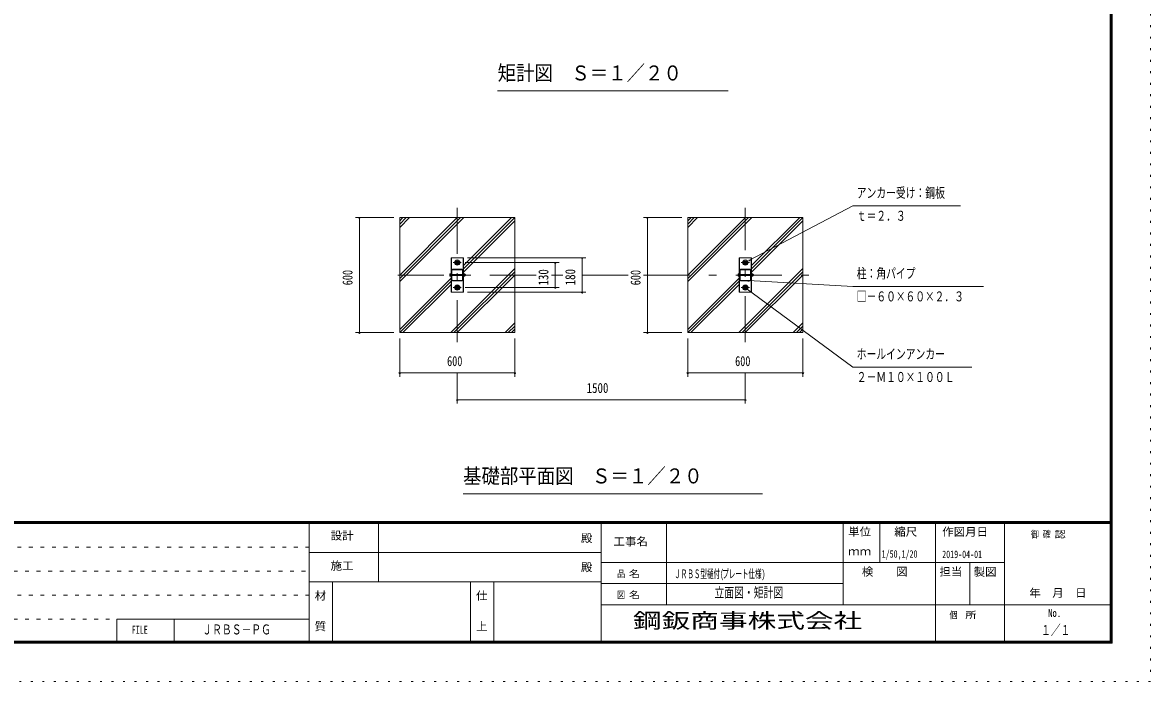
# Model space of a CAD drawing. Units: millimetres, scale not verified, with parts at other scales. Extents: x -22148 to 22152, y -10500 to 10500.
# Drawn here: x 7469 to 22152, y -10500 to -1915 of the extents above; entities that cross this region are included whole.
import ezdxf
from ezdxf.enums import TextEntityAlignment as Align

# ---------------------------------------------------------------- set-up
doc = ezdxf.new("R2010")
doc.units = ezdxf.units.MM
doc.header["$LTSCALE"] = 50
for name, pattern in [('USER1', [3, 1, -2]), ('USER3', [24, 12, -5, 2, -5]), ('USER5', [3, 0.5, -2.5])]:
    doc.linetypes.add(name, pattern=pattern)
doc.layers.add('0-1_0-F', color=7, linetype='Continuous')
for name, color, linetype, lineweight in [('0-6_2-0BOLD', 7, 'Continuous', 18), ('0-8_2-2CENTER', 3, 'USER3', 18), ('0-9_2-4THIN', 4, 'Continuous', 18), ('0-A_2-5DIM', 3, 'Continuous', 18), ('0-B_2-6HATCH', 2, 'Continuous', 18), ('0-C_F-F', 5, 'Continuous', 18), ('0-D_F-E_J_ADD', 5, 'USER5', 18)]:
    doc.layers.add(name, color=color, linetype=linetype, lineweight=lineweight)
doc.styles.add('ＭＳ ゴシック', font='')
doc.styles.get('ＭＳ ゴシック').set_extended_font_data('MS Gothic')

msp = doc.modelspace()

# ---------------------------------------------------------------- linework, layer by layer
at = {"layer": '0-6_2-0BOLD'}
for p, q in [((13052.43, -5430.07), (13052.43, -4980.07)), ((13203.43, -5430.07), (13203.43, -4980.07)), ((16802.43, -5430.07), (16802.43, -4980.07)), ((16953.43, -5430.07), (16953.43, -4980.07)), ((13191.43, -5130.07), (13064.43, -5130.07)), ((13064.43, -5135.82), (13191.43, -5135.82)), ((16814.43, -5130.07), (16941.43, -5130.07)), ((16941.43, -5135.82), (16814.43, -5135.82)), ((13042.68, -5197.85), (13033.9, -5197.85)), ((13033.9, -5212.29), (13042.68, -5212.29)), ((13052.93, -5268.57), (13052.93, -5141.57)), ((13058.68, -5141.57), (13058.68, -5268.57)), ((13197.18, -5197.57), (13058.68, -5197.57)), ((13058.68, -5212.57), (13197.18, -5212.57)), ((13191.43, -5274.32), (13064.43, -5274.32)), ((13064.43, -5280.07), (13191.43, -5280.07)), ((13197.18, -5268.57), (13197.18, -5141.57)), ((13202.93, -5141.57), (13202.93, -5268.57)), ((13212.93, -5189.82), (13209.18, -5189.82)), ((13212.93, -5201.32), (13209.18, -5205.07)), ((13209.18, -5208.82), (13212.93, -5205.07)), ((13212.93, -5197.85), (13224.2, -5197.85)), ((13224.2, -5212.29), (13212.93, -5212.29)), ((13232.68, -5212.57), (13225.43, -5212.57)), ((16792.68, -5197.85), (16783.91, -5197.85)), ((16783.91, -5212.29), (16792.68, -5212.29)), ((16802.93, -5268.57), (16802.93, -5141.57)), ((16808.68, -5141.57), (16808.68, -5268.57)), ((16947.18, -5197.57), (16808.68, -5197.57)), ((16808.68, -5212.57), (16947.18, -5212.57)), ((16814.43, -5274.32), (16941.43, -5274.32)), ((16941.43, -5280.07), (16814.43, -5280.07)), ((16947.18, -5268.57), (16947.18, -5141.57)), ((16952.93, -5141.57), (16952.93, -5268.57)), ((16959.18, -5205.07), (16962.93, -5201.32)), ((16959.18, -5208.82), (16962.93, -5205.07)), ((16962.93, -5197.85), (16974.2, -5197.85)), ((16974.2, -5212.29), (16962.93, -5212.29)), ((16982.68, -5197.57), (16982.68, -5212.57))]:
    msp.add_line(p, q, dxfattribs=at)
for points in [[(12377.93, -4455.07), (13877.93, -4455.07), (13877.93, -5955.07), (12377.93, -5955.07)], [(16127.93, -5955.07), (17627.93, -5955.07), (17627.93, -4455.07), (16127.93, -4455.07)], [(13209.18, -4980.07), (13209.18, -5430.07), (13046.68, -5430.07), (13046.68, -4980.07)], [(16796.68, -5430.07), (16959.18, -5430.07), (16959.18, -4980.07), (16796.68, -4980.07)], [(13149.18, -5030.3), (13127.93, -5018.03), (13106.68, -5030.3), (13106.68, -5054.84), (13127.93, -5067.11), (13149.18, -5054.84)], [(16856.68, -5030.3), (16856.68, -5054.84), (16877.93, -5067.11), (16899.18, -5054.84), (16899.18, -5030.3), (16877.93, -5018.03)], [(13149.18, -5355.3), (13127.93, -5343.03), (13106.68, -5355.3), (13106.68, -5379.84), (13127.93, -5392.11), (13149.18, -5379.84)], [(16856.68, -5355.3), (16856.68, -5379.84), (16877.93, -5392.11), (16899.18, -5379.84), (16899.18, -5355.3), (16877.93, -5343.03)]]:
    msp.add_lwpolyline(points, close=True, dxfattribs=at)
for points in [[(13042.68, -5219.44), (13033.9, -5219.44), (13032.68, -5217.32), (13032.68, -5192.82), (13033.9, -5190.69), (13042.68, -5190.69)], [(13046.68, -5189.44), (13042.68, -5189.44), (13042.68, -5220.69), (13046.68, -5220.69)], [(13212.93, -5189.82), (13212.93, -5220.32), (13209.18, -5220.32)], [(13212.93, -5219.44), (13224.2, -5219.44), (13225.43, -5217.32), (13225.43, -5192.82), (13224.2, -5190.69), (13212.93, -5190.69)], [(13225.43, -5197.57), (13232.68, -5197.57), (13235.18, -5200.07), (13235.18, -5210.07), (13232.68, -5212.57), (13232.68, -5197.57)], [(16792.68, -5219.44), (16783.91, -5219.44), (16782.68, -5217.32), (16782.68, -5192.82), (16783.91, -5190.69), (16792.68, -5190.69)], [(16796.68, -5189.44), (16792.68, -5189.44), (16792.68, -5220.69), (16796.68, -5220.69)], [(16959.18, -5189.82), (16962.93, -5189.82), (16962.93, -5220.32), (16959.18, -5220.32)], [(16962.93, -5219.44), (16974.2, -5219.44), (16975.43, -5217.32), (16975.43, -5192.82), (16974.2, -5190.69), (16962.93, -5190.69)], [(16975.43, -5197.57), (16982.68, -5197.57), (16985.18, -5200.07), (16985.18, -5210.07), (16982.68, -5212.57), (16975.43, -5212.57)]]:
    msp.add_lwpolyline(points, dxfattribs=at)
for centre, radius in [((13127.93, -5042.57), 33.75), ((13127.93, -5042.57), 20.62), ((13127.93, -5042.57), 12.5), ((16877.93, -5042.57), 33.75), ((16877.93, -5042.57), 20.62), ((16877.93, -5042.57), 12.5), ((13127.93, -5367.57), 33.75), ((13127.93, -5367.57), 20.62), ((13127.93, -5367.57), 12.5), ((16877.93, -5367.57), 33.75), ((16877.93, -5367.57), 20.62), ((16877.93, -5367.57), 12.5)]:
    msp.add_circle(centre, radius, dxfattribs=at)
for centre, radius, start, end in [((13064.43, -5141.57), 11.5, 90, 180), ((13064.43, -5141.57), 5.75, 90, 180), ((13191.43, -5141.57), 11.5, 0, 90), ((13191.43, -5141.57), 5.75, 0, 90), ((16814.43, -5141.57), 11.5, 90, 180), ((16814.43, -5141.57), 5.75, 90, 180), ((16941.43, -5141.57), 11.5, 0, 90), ((16941.43, -5141.57), 5.75, 0, 90), ((13038.51, -5194.27), 5.83, 180, 217.84248), ((13054.52, -5205.07), 21.84, 160.7039, 199.29608), ((13038.51, -5215.87), 5.83, 142.1575, 180), ((13064.43, -5268.57), 11.5, 180, 270), ((13064.43, -5268.57), 5.75, 180, 270), ((13191.43, -5268.57), 5.75, 270, 0), ((13191.43, -5268.57), 11.5, 270, 0), ((13203.59, -5205.07), 21.84, 340.70392, 19.29608), ((13219.6, -5194.27), 5.83, 322.1575, 0), ((13219.6, -5215.87), 5.83, 0, 37.84248), ((16788.51, -5194.27), 5.83, 180, 217.84248), ((16804.52, -5205.07), 21.84, 160.7039, 199.29608), ((16788.51, -5215.87), 5.83, 142.1575, 180), ((16814.43, -5268.57), 11.5, 180, 270), ((16814.43, -5268.57), 5.75, 180, 270), ((16941.43, -5268.57), 5.75, 270, 0), ((16941.43, -5268.57), 11.5, 270, 0), ((16969.59, -5194.27), 5.83, 322.1575, 0), ((16953.59, -5205.07), 21.84, 340.70392, 19.29608), ((16969.59, -5215.87), 5.83, 0, 37.84248)]:
    msp.add_arc(centre, radius, start, end, dxfattribs=at)
at = {"layer": '0-8_2-2CENTER'}
for p, q in [((13127.93, -4330.07), (13127.93, -6080.07)), ((16877.93, -6080.07), (16877.93, -4330.07)), ((13180.43, -5042.57), (13075.43, -5042.57)), ((16930.43, -5042.57), (16825.43, -5042.57)), ((14152.93, -5205.07), (12252.93, -5205.07)), ((14502.93, -5205.07), (14352.93, -5205.07)), ((15352.93, -5205.07), (14702.93, -5205.07)), ((15552.93, -5205.07), (17752.93, -5205.07)), ((13180.43, -5367.57), (13075.43, -5367.57)), ((16930.43, -5367.57), (16825.43, -5367.57))]:
    msp.add_line(p, q, dxfattribs=at)
at = {"layer": '0-9_2-4THIN'}
for centre in [(13127.93, -5042.57), (16877.93, -5042.57), (13127.93, -5367.57), (16877.93, -5367.57)]:
    msp.add_circle(centre, 10, dxfattribs=at)
at = {"layer": '0-A_2-5DIM'}
for p, q in [((16652.93, -2805.07), (13652.93, -2805.07)), ((12302.93, -4455.07), (11802.93, -4455.07)), ((11862.93, -4455.07), (11842.93, -4455.07)), ((11852.93, -4455.07), (11852.93, -5955.07)), ((15552.93, -4455.07), (16052.93, -4455.07)), ((15612.93, -4455.07), (15592.93, -4455.07)), ((15602.93, -5955.07), (15602.93, -4455.07)), ((13259.18, -4980.07), (14802.93, -4980.07)), ((14762.93, -4980.07), (14742.93, -4980.07)), ((14752.93, -4980.07), (14752.93, -5430.07)), ((14452.93, -5042.57), (13230.43, -5042.57)), ((14412.93, -5042.57), (14392.93, -5042.57)), ((14402.93, -5367.57), (14402.93, -5042.57)), ((16941.52, -5010.01), (16921.52, -5010.01)), ((13234.03, -5198.92), (13225.43, -5198.92)), ((13225.43, -5211.22), (13234.03, -5211.22)), ((16929.66, -5276.27), (16909.66, -5276.27)), ((16984.03, -5198.92), (16975.43, -5198.92)), ((16975.43, -5211.22), (16984.03, -5211.22)), ((13230.43, -5367.57), (14452.93, -5367.57)), ((14802.93, -5430.07), (13259.18, -5430.07)), ((14412.93, -5367.57), (14392.93, -5367.57)), ((14762.93, -5430.07), (14742.93, -5430.07)), ((16896.35, -5375.31), (16876.35, -5375.31)), ((11802.93, -5955.07), (12302.93, -5955.07)), ((11862.93, -5955.07), (11842.93, -5955.07)), ((16052.93, -5955.07), (15552.93, -5955.07)), ((15612.93, -5955.07), (15592.93, -5955.07)), ((12377.93, -6030.07), (12377.93, -6530.07)), ((13877.93, -6530.07), (13877.93, -6030.07)), ((16127.93, -6530.07), (16127.93, -6030.07)), ((17627.93, -6530.07), (17627.93, -6030.07)), ((12387.93, -6480.07), (12367.93, -6480.07)), ((12377.93, -6480.07), (13877.93, -6480.07)), ((13127.93, -6480.07), (13127.93, -6880.07)), ((13887.93, -6480.07), (13867.93, -6480.07)), ((16137.93, -6480.07), (16117.93, -6480.07)), ((17627.93, -6480.07), (16127.93, -6480.07)), ((16877.93, -6880.07), (16877.93, -6480.07)), ((17637.93, -6480.07), (17617.93, -6480.07)), ((13137.93, -6830.07), (13117.93, -6830.07)), ((13127.93, -6830.07), (16877.93, -6830.07)), ((16887.93, -6830.07), (16867.93, -6830.07)), ((13202.93, -8055.07), (17102.93, -8055.07))]:
    msp.add_line(p, q, dxfattribs=at)
for points in [[(16931.52, -5010.01), (18277.93, -4305.07), (19677.93, -4305.07)], [(19977.93, -5355.07), (18277.93, -5355.07), (16919.67, -5276.27)], [(16886.36, -5375.31), (18277.93, -6405.07), (19827.93, -6405.07)]]:
    msp.add_lwpolyline(points, dxfattribs=at)
for centre in [(11852.93, -4455.07), (15602.93, -4455.07), (14752.93, -4980.07), (14402.93, -5042.57), (16931.52, -5010.01), (16919.66, -5276.27), (14402.93, -5367.57), (14752.93, -5430.07), (16886.35, -5375.31), (11852.93, -5955.07), (15602.93, -5955.07), (12377.93, -6480.07), (13877.93, -6480.07), (16127.93, -6480.07), (17627.93, -6480.07), (13127.93, -6830.07), (16877.93, -6830.07)]:
    msp.add_arc(centre, 10, 180, 0, dxfattribs=at)
at = {"layer": '0-B_2-6HATCH'}
for p, q in [((12377.93, -5290.39), (13213.25, -4455.07)), ((13170.82, -4455.07), (12377.93, -5247.96)), ((12377.93, -5205.54), (13128.4, -4455.07)), ((12506.14, -4455.07), (12377.93, -4583.28)), ((12377.93, -4540.86), (12463.72, -4455.07)), ((12421.29, -4455.07), (12377.93, -4498.43)), ((13209.18, -5123.82), (13877.93, -4455.07)), ((13835.5, -4455.07), (13209.18, -5081.4)), ((13877.93, -4497.5), (13209.18, -5166.25)), ((16127.93, -5290.39), (16963.25, -4455.07)), ((16920.82, -4455.07), (16127.93, -5247.96)), ((16127.93, -5205.54), (16878.4, -4455.07)), ((16256.14, -4455.07), (16127.93, -4583.28)), ((16127.93, -4540.86), (16213.72, -4455.07)), ((16171.29, -4455.07), (16127.93, -4498.43)), ((17627.93, -4455.07), (16959.18, -5123.82)), ((16959.18, -5081.4), (17585.5, -4455.07)), ((17627.93, -4497.5), (16959.18, -5166.25)), ((13042.61, -5955.07), (13877.93, -5119.75)), ((16792.61, -5955.07), (17627.93, -5119.75)), ((13046.68, -5243.89), (12377.93, -5912.64)), ((13877.93, -5162.18), (13085.04, -5955.07)), ((13127.46, -5955.07), (13877.93, -5204.61)), ((16796.68, -5243.89), (16127.93, -5912.64)), ((17627.93, -5162.18), (16835.04, -5955.07)), ((16877.46, -5955.07), (17627.93, -5204.61)), ((12377.93, -5955.07), (13046.68, -5286.32)), ((13046.68, -5328.75), (12420.36, -5955.07)), ((16127.93, -5955.07), (16796.68, -5286.32)), ((16796.68, -5328.75), (16170.36, -5955.07)), ((13877.93, -5826.86), (13749.72, -5955.07)), ((13792.14, -5955.07), (13877.93, -5869.29)), ((17627.93, -5826.86), (17499.72, -5955.07)), ((17542.15, -5955.07), (17627.93, -5869.29)), ((13877.93, -5911.71), (13834.57, -5955.07)), ((17627.93, -5911.71), (17584.57, -5955.07))]:
    msp.add_line(p, q, dxfattribs=at)
at = {"layer": '0-C_F-F'}
for p, q in [((21626.87, -8415), (-7023.12, -8415)), ((-7023.12, -8417.5), (21626.87, -8417.5)), ((21626.87, -8420), (-7023.12, -8420)), ((-7023.12, -8422.5), (21626.87, -8422.5)), ((21626.87, -8425), (-7023.12, -8425)), ((-7023.12, -8427.5), (21626.87, -8427.5)), ((21626.87, -8430), (-7023.12, -8430)), ((-7023.12, -8432.5), (21626.87, -8432.5)), ((21626.87, -8435), (-7023.12, -8435)), ((-7023.12, -8437.5), (21626.87, -8437.5)), ((21626.87, -8440), (-7023.12, -8440)), ((11201.88, -10000), (11201.88, -8440)), ((12101.88, -8440), (12101.88, -9200)), ((15001.88, -8440), (15001.88, -10000)), ((15851.88, -9500), (15851.88, -8440)), ((18151.88, -9500), (18151.88, -8440)), ((18626.88, -8440), (18626.88, -8950)), ((19351.88, -10000), (19351.88, -8440)), ((20251.88, -10000), (20251.88, -8440)), ((15001.88, -8820), (11201.88, -8820)), ((20251.88, -8950), (15001.88, -8950)), ((19801.87, -8950), (19801.87, -9500)), ((11201.88, -9200), (15001.88, -9200)), ((11501.88, -9200), (11501.88, -10000)), ((13301.88, -10000), (13301.88, -9200)), ((13601.87, -9200), (13601.87, -10000)), ((15001.88, -9225), (18151.88, -9225)), ((15001.88, -9500), (21651.87, -9500)), ((8693.88, -9688), (11201.88, -9688)), ((8693.88, -9688), (8693.88, -10000)), ((9443.88, -10000), (9443.88, -9688))]:
    msp.add_line(p, q, dxfattribs=at)
at = {"layer": '0-C_F-F', "color": 6, "linetype": 'USER1'}
for p, q in [((11201.88, -8752), (-7048.13, -8752)), ((-7048.13, -9064), (11201.88, -9064)), ((11201.88, -9376), (-7048.13, -9376)), ((-7048.13, -9688), (8693.88, -9688))]:
    msp.add_line(p, q, dxfattribs=at)
at = {"layer": '0-C_F-F'}
for points in [[(21651.87, -10000), (-7048.13, -10000), (-7048.13, 10100), (21651.87, 10100)], [(21649.37, -9997.5), (-7045.63, -9997.5), (-7045.63, 10097.5), (21649.37, 10097.5)], [(21646.87, -9995), (21646.87, 10095), (-7043.13, 10095), (-7043.13, -9995)], [(21644.37, -9992.5), (-7040.63, -9992.5), (-7040.63, 10092.5), (21644.37, 10092.5)], [(21641.87, -9990), (21641.87, 10090), (-7038.13, 10090), (-7038.13, -9990)], [(21639.37, -9987.5), (-7035.63, -9987.5), (-7035.63, 10087.5), (21639.37, 10087.5)], [(21636.87, -9985), (21636.87, 10085), (-7033.13, 10085), (-7033.13, -9985)], [(21634.37, -9982.5), (-7030.63, -9982.5), (-7030.63, 10082.5), (21634.37, 10082.5)], [(21631.87, -9980), (-7028.13, -9980), (-7028.13, 10080), (21631.87, 10080)], [(21629.37, -9977.5), (-7025.63, -9977.5), (-7025.63, 10077.5), (21629.37, 10077.5)], [(21626.87, -9975), (21626.87, 10075), (-7023.12, 10075), (-7023.12, -9975)]]:
    msp.add_lwpolyline(points, close=True, dxfattribs=at)
at = {"layer": '0-D_F-E_J_ADD'}
msp.add_lwpolyline([(22151.87, -10500), (-7548.13, -10500), (-7548.13, 10500), (22151.87, 10500)], close=True, dxfattribs=at)

# ---------------------------------------------------------------- texts
at = {"layer": '0-1_0-F', "style": 'ＭＳ ゴシック'}
for s, height, width, p in [('1/50,1/20', 97.68, 0.65, (18653.06, -8916.7)), ('2019-04-01', 97.68, 0.65, (19441.17, -8921.64)), ('ＪＲＢＳ型樋付(', 110.7, 0.55, (15951.88, -9187.5)), ('プレート仕様)', 110.7, 0.55, (16578.16, -9187.5)), ('立面図・矩計図', 130.2, 0.7, (16476.88, -9444.74)), ('ＪＲＢＳ－ＰＧ', 130.2, 0.7, (9808.47, -9926.24)), ('１／１', 130.2, 0.7, (20726.87, -9934.49))]:
    msp.add_text(s, height=height, dxfattribs=dict(at, width=width)).set_placement(p, align=Align.BOTTOM_LEFT)
at = {"layer": '0-A_2-5DIM', "color": 7, "style": 'ＭＳ ゴシック'}
for s, height, width, p in [('矩計図\u3000Ｓ＝１／２０', 195.4, 0.9, (13652.93, -2728.42)), ('アンカー受け：鋼板', 130.2, 0.7, (18327.93, -4237.3)), ('ｔ＝２．３', 130.2, 0.7, (18327.93, -4537.31)), ('柱：角パイプ', 130.2, 0.7, (18327.93, -5287.3)), ('□－６０×６０×２．３', 130.2, 0.7, (18327.93, -5587.3)), ('ホールインアンカー', 130.2, 0.7, (18327.92, -6337.31)), ('600', 130.2, 0.75, (12995.07, -6430.07)), ('600', 130.2, 0.75, (16745.07, -6430.07)), ('２－Ｍ１０×１００Ｌ', 130.2, 0.7, (18327.93, -6637.31)), ('1500', 130.2, 0.8, (14811.95, -6780.07)), ('基礎部平面図\u3000Ｓ＝１／２０', 195.4, 0.9, (13202.93, -7978.42)), ('鋼鈑商事株式会社', 195.4, 1.4, (15415.09, -9863.48))]:
    msp.add_text(s, height=height, dxfattribs=dict(at, width=width)).set_placement(p, align=Align.BOTTOM_LEFT)
for s, width, p in [('130', 0.8, (14352.93, -5341.48)), ('180', 0.8, (14702.93, -5338.4)), ('600', 0.75, (11802.93, -5337.93)), ('600', 0.75, (15552.93, -5337.93))]:
    msp.add_text(s, height=130.2, rotation=90, dxfattribs=dict(at, width=width)).set_placement(p, align=Align.BOTTOM_LEFT)
at = {"layer": '0-C_F-F', "color": 7, "style": 'ＭＳ ゴシック'}
for s, height, width, p in [('単位', 104.2, 1.05, (18216.88, -8633.29)), ('縮尺', 104.2, 1.05, (18816.88, -8633.29)), ('作図月日', 104.2, 1.05, (19440.77, -8634.31)), ('設計', 104.2, 1.05, (11479.38, -8683.83)), ('殿', 104.2, 1.05, (14736.88, -8715.79)), ('工事名', 104.2, 1.05, (15161.88, -8760.79)), ('御 ', 88.56, 0.85, (20594.63, -8654.43)), ('確 ', 88.56, 0.85, (20749.01, -8654.43)), ('認', 88.56, 1.2, (20903.4, -8654.43)), ('ｍｍ', 104.2, 1.05, (18216.88, -8888.29)), ('施工', 104.2, 1.05, (11479.38, -9075.79)), ('殿', 104.2, 1.05, (14736.88, -9095.79)), ('品 ', 88.56, 0.85, (15208.13, -9167.5)), ('名', 88.56, 1.2, (15362.51, -9167.5)), ('検\u3000\u3000図', 104.2, 1.05, (18394.38, -9153.29)), ('担当', 104.2, 1.05, (19404.38, -9153.29)), ('製図', 104.2, 1.05, (19850.36, -9155.74)), ('材', 104.2, 1.05, (11271.88, -9465.79)), ('仕', 104.2, 1.05, (13371.88, -9465.79)), ('図 ', 88.56, 0.85, (15208.13, -9442.5)), ('名', 88.56, 1.2, (15362.51, -9442.5)), ('\u3000年\u3000月\u3000日', 104.2, 1.05, (20425.61, -9430.22)), ('個  ', 88.56, 0.85, (19536.88, -9705)), ('所', 88.56, 1.2, (19742.72, -9705)), ('No.', 104.2, 0.8, (20819.38, -9690.79)), ('FILE', 104.2, 0.7, (8890.13, -9909.79)), ('質', 104.2, 1.05, (11271.88, -9865.79)), ('上', 104.2, 1.05, (13371.88, -9865.79))]:
    msp.add_text(s, height=height, dxfattribs=dict(at, width=width)).set_placement(p, align=Align.BOTTOM_LEFT)

doc.saveas('drawing.dxf')
